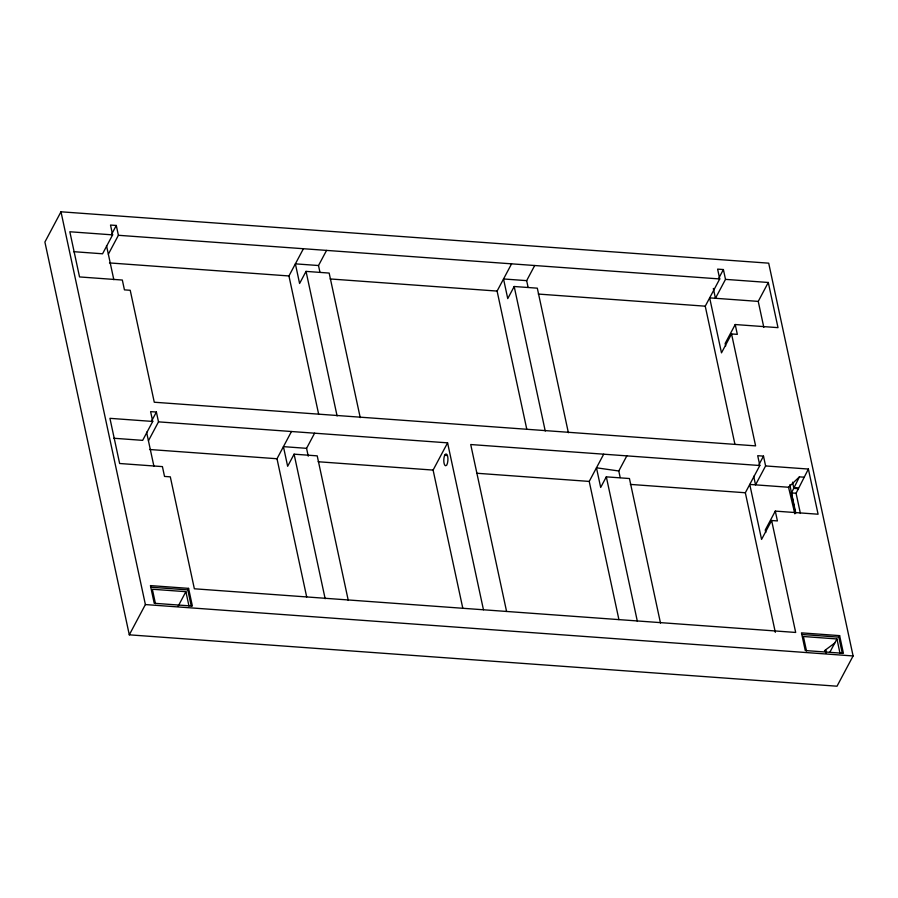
<?xml version="1.0" encoding="UTF-8"?>
<svg xmlns="http://www.w3.org/2000/svg" width="898" height="898" viewBox="0 0 898 898"><rect width="100%" height="100%" fill="white"/><g stroke="black" fill="none" stroke-linecap="round" stroke-linejoin="round"><path stroke-width="1.35" d="M60.985 211.793L44.9 242.045L129.301 634.83L837.015 686.207L853.1 655.955L768.699 263.17L60.985 211.793L145.386 604.567L129.301 634.83M111.891 233.749L116.291 225.465L110.51 225.05L112.62 234.872L102.563 253.786L73.58 251.676M108.344 254.201L118.401 235.287L116.291 225.465M151.987 420.309L156.387 412.036L150.606 411.621L152.716 421.443L142.659 440.357L113.855 438.258M148.439 440.772L158.497 421.858L156.387 412.036M318.644 414.158L288.943 275.955L303.423 248.724M360.233 417.637L329.162 273.071L306.038 271.387L299.595 283.487L295.386 263.855L318.509 265.527L326.558 250.407M178.163 606.206L185.886 591.681L152.357 589.245L155.444 603.647M191.285 606.195L187.783 589.885L188.58 588.37L150.426 585.597L154.22 603.276L192.385 606.049L188.58 588.37M306.689 596.945L276.999 458.743L291.48 431.511M348.278 600.425L317.219 455.858L294.095 454.175L287.652 466.286L283.431 446.643L306.566 448.327L314.603 433.195M526.789 429.266L497.099 291.075L511.579 263.832M568.378 432.746L537.318 288.179L514.184 286.507L507.752 298.607L503.531 278.964L526.655 280.647L534.703 265.516M462.807 608.283L433.105 470.081L447.586 442.849L158.497 421.858M618.924 619.62L589.223 481.418L603.703 454.186M660.501 623.089L629.442 478.533L606.318 476.849L600.683 487.446L596.463 467.802L618.789 470.99L620.192 477.545M718.995 277.83L723.395 269.546L717.614 269.131L719.725 278.952L705.244 306.184L734.946 444.375M618.789 470.99L626.826 455.87M723.395 269.546L725.505 279.368L715.448 298.282L713.338 288.46M725.505 279.368L768.295 282.477L778.005 327.647L735.215 324.537L725.157 343.451L725.685 345.91M735.215 324.537L737.325 334.359L731.544 333.944L721.487 352.847L709.667 297.867L758.238 301.391L768.295 282.477M759.091 464.389L763.491 456.117L757.71 455.701L759.82 465.523L745.34 492.755L775.322 632.315M763.491 456.117L765.601 465.939L755.544 484.853L753.691 476.266M765.601 465.939L808.38 469.048L818.089 514.217L775.3 511.108L765.253 530.022L765.781 532.48M775.3 511.108L777.41 520.93L771.629 520.503L761.571 539.417L749.763 484.437L788.545 487.244L799.422 476.86L804.047 477.197M795.785 513.106L791.452 492.923L799.422 476.86M800.41 513.443L796.077 493.26L808.38 469.048M829.774 652.408L836.936 638.949L803.396 636.514L806.494 650.915M842.335 653.475L838.822 637.153L839.63 635.638L801.465 632.865L805.27 650.545L843.424 653.317L839.63 635.638M824.465 650.713L834.77 643.024M112.62 234.872L69.831 231.763L79.54 276.932L122.33 280.041L124.44 289.863L130.221 290.279L154.276 402.225L755.6 445.879L731.544 333.944M118.401 235.287L719.725 278.952M109.489 262.923L288.943 275.955M330.161 278.952L497.099 291.075M538.306 294.061L705.244 306.184M152.716 421.443L109.926 418.333L119.636 463.503L162.415 466.612L164.525 476.434L170.306 476.849L194.361 588.785L795.684 632.45L771.629 520.503M759.82 465.523L470.72 444.532L506.584 611.459M444.622 455.32A6.207 2.234 -85.8 0 1 446.351 454.085L446.89 454.5A6.207 2.234 -85.8 0 1 446.733 465.142L445.7 465.736A6.365 2.29 -85.8 0 1 443.881 462.043A6.365 2.29 -85.8 0 1 444.622 455.32L447.35 455.522M793.72 487.592L798.344 487.928M798.49 488.714L793.866 488.377L792.53 482.181M791.452 492.923L796.077 493.26M149.551 449.494L276.999 458.743M318.139 461.74L433.105 470.081M477.018 473.268L589.223 481.418M630.362 484.404L745.34 492.755M150.976 587.213L187.783 589.885M802.026 634.482L838.822 637.153M145.386 604.567L853.1 655.955M825.509 650.365L826.216 653.059M788.545 487.244L794.853 513.858M825.722 650.309L826.351 653.026M836.936 638.949L840.023 653.351M758.238 301.391L763.828 327.4M606.318 476.849L637.378 621.416M526.655 280.647L528.069 287.192M514.184 286.507L545.254 431.062M447.586 442.849L483.461 609.776M318.509 265.527L319.913 272.083M306.038 271.387L337.098 415.954M306.566 448.327L308.25 456.184M294.095 454.175L325.155 598.741M185.886 591.681L188.984 606.083M106.503 245.614L113.822 279.682M146.587 432.185L153.917 466.253M789.87 484.696L795.325 513.14"/></g></svg>
